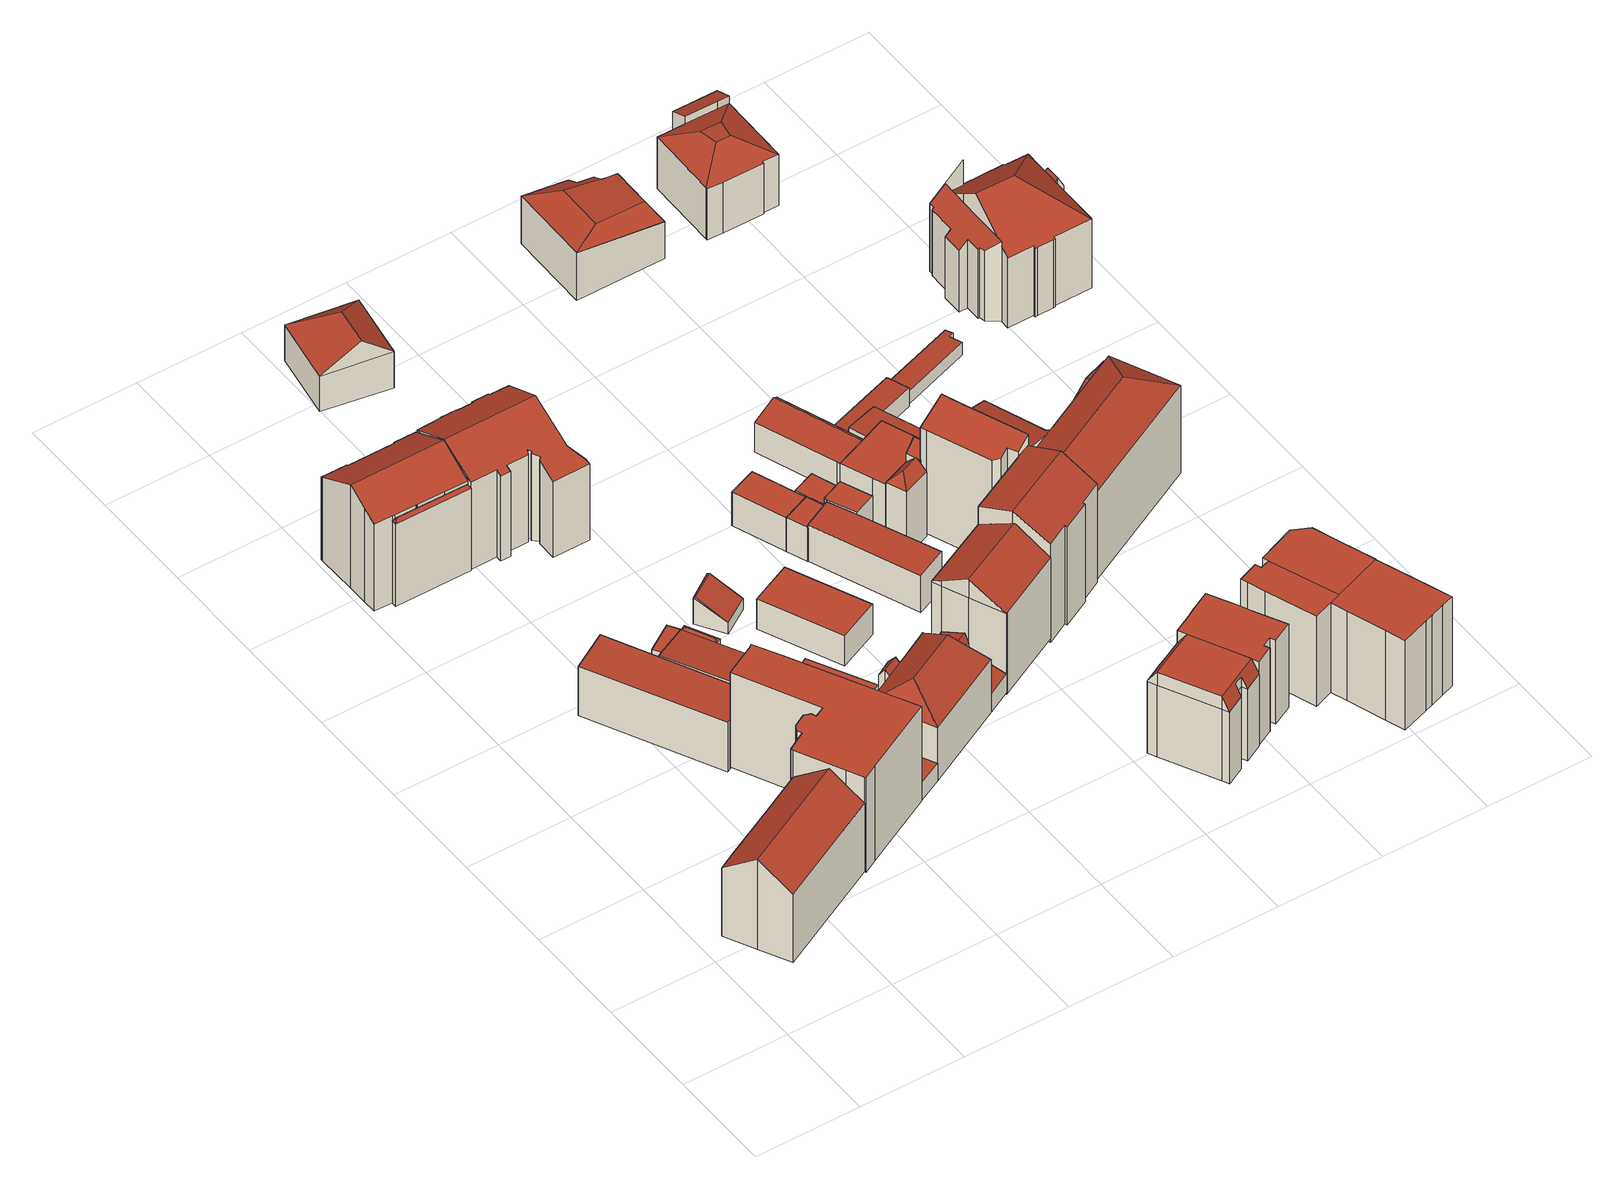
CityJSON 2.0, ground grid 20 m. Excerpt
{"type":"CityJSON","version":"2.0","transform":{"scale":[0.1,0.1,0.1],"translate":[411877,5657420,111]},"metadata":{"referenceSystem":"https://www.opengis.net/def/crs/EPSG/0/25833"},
"CityObjects":{
"building1":{"type":"Building","attributes":{"name":"Amt für Kultur und Denkmalschutz","Dachtyp_tdc":"tdcGableRoof","Gemeindeschluessel":14612000,"Dachneigung":36.86,"QualitaetDacherkennung":71,"Geometrietyp2DReferenz":"3000","measuredHeight":19.69,"function":"31001_3010","roofType":"3100"},"geometry":[{"type":"Solid","lod":"2","boundaries":[[[[0,1,2,3,4]],[[4,5,6,7,8,0]],[[9,10,11,12,13,14,15,16,17]],[[6,5,10,9]],[[5,4,11,10]],[[4,3,12,11]],[[3,2,13,12]],[[2,1,14,13]],[[1,0,15,14]],[[0,8,16,15]],[[8,7,17,16]],[[7,6,9,17]]]],"semantics":{"surfaces":[{"type":"RoofSurface"},{"type":"GroundSurface"},{"type":"WallSurface"}],"values":[[0,0,1,2,2,2,2,2,2,2,2,2]]}}]},
"building2":{"type":"Building","attributes":{"Dachtyp_tdc":"tdcPolyFlatRoof","Gemeindeschluessel":14612000,"Dachneigung":7.33,"QualitaetDacherkennung":72,"Geometrietyp2DReferenz":"3000","measuredHeight":11.61,"function":"31001_9998","roofType":"2100"},"geometry":[{"type":"Solid","lod":"2","boundaries":[[[[18,19,20,21]],[[19,22,23,20]],[[22,24,25,23]],[[24,26,27,25]],[[26,18,21,27]],[[26,24,22,19,18]],[[21,20,23,25,27]]]],"semantics":{"surfaces":[{"type":"WallSurface"},{"type":"RoofSurface"},{"type":"GroundSurface"}],"values":[[0,0,0,0,0,1,2]]}}]},
"building3":{"type":"Building","attributes":{"Gemeindeschluessel":14612000,"Geometrietyp2DReferenz":"3000","function":"31001_9998","roofType":"9999"},"children":["building3-1","building3-2"]},
"building3-1":{"type":"BuildingPart","attributes":{"Dachtyp_tdc":"tdcFreeFormRoof","Dachneigung":60.31,"QualitaetDacherkennung":44,"Geometrietyp2DReferenz":"3000","measuredHeight":18.76,"roofType":"5000"},"parents":["building3"],"geometry":[{"type":"MultiSurface","lod":"2","boundaries":[[[28,29,30,31]],[[29,32,33,30]],[[34,28,31,35]],[[36,37,34,32]],[[36,32,29]],[[37,36,29,28]],[[37,28,34]],[[31,30,33,35]]],"semantics":{"surfaces":[{"type":"WallSurface"},{"type":"RoofSurface"},{"type":"GroundSurface"}],"values":[0,0,0,1,1,1,1,2]}}]},
"building3-2":{"type":"BuildingPart","attributes":{"Dachtyp_tdc":"tdcGableRoof","Dachneigung":29.81,"QualitaetDacherkennung":88,"Geometrietyp2DReferenz":"3000","measuredHeight":22.57,"roofType":"3100"},"parents":["building3"],"geometry":[{"type":"MultiSurface","lod":"2","boundaries":[[[38,39,40,41]],[[39,42,43,40]],[[42,44,45,43]],[[44,46,47,45]],[[46,48,49,47]],[[48,50,51,49]],[[50,52,53,51]],[[52,54,55,53]],[[54,56,57,55]],[[56,58,59,57]],[[58,60,61,59]],[[60,62,34,35,61]],[[63,38,41,33,32]],[[60,58,56,54,52,50,48,46,44,42]],[[42,39,38,63,62,60]],[[41,40,43,45,47,49,51,53,55,57,59,61,35,33]]],"semantics":{"surfaces":[{"type":"WallSurface"},{"type":"RoofSurface"},{"type":"GroundSurface"}],"values":[0,0,0,0,0,0,0,0,0,0,0,0,0,1,1,2]}}]},
"building4":{"type":"Building","attributes":{"Dachtyp_tdc":"tdcPolyFlatRoof","Gemeindeschluessel":14612000,"Dachneigung":0,"QualitaetDacherkennung":11,"Geometrietyp2DReferenz":"3000","measuredHeight":20.67,"function":"31001_9998","roofType":"1000"},"geometry":[{"type":"Solid","lod":"2","boundaries":[[[[64,65,66,67]],[[65,68,13,66]],[[68,69,12,13]],[[69,70,10,12]],[[70,71,72,10]],[[71,73,74,72]],[[73,75,76,74]],[[75,77,78,76]],[[77,79,80,78]],[[79,81,82,80]],[[81,83,84,82]],[[83,85,86,84]],[[85,87,88,86]],[[87,89,90,88]],[[87,85,83,81,79,77,75,73,71,70,69,68,65,64,91,92,93,94,95,96,89]],[[90,97,98,99,100,101,102,67,66,13,12,10,72,74,76,78,80,82,84,86,88]],[[89,96,97,90]],[[96,95,98,97]],[[95,94,99,98]],[[94,93,100,99]],[[93,92,101,100]],[[92,91,102,101]],[[91,64,67,102]]]],"semantics":{"surfaces":[{"type":"WallSurface"},{"type":"RoofSurface"},{"type":"GroundSurface"}],"values":[[0,0,0,0,0,0,0,0,0,0,0,0,0,0,1,2,0,0,0,0,0,0,0]]}}]},
"building5":{"type":"Building","attributes":{"Gemeindeschluessel":14612000,"Geometrietyp2DReferenz":"3000","function":"31001_9998","roofType":"9999"},"children":["building5-1","building5-2"]},
"building5-1":{"type":"BuildingPart","attributes":{"Dachtyp_tdc":"tdcPolyFlatRoof","Dachneigung":4.48,"QualitaetDacherkennung":63,"Geometrietyp2DReferenz":"3000","measuredHeight":10.88,"roofType":"2100"},"parents":["building5"],"geometry":[{"type":"MultiSurface","lod":"2","boundaries":[[[103,104,105,106]],[[104,107,99,105]],[[107,108,98,99]],[[108,109,110,98]],[[109,111,112,113,110]],[[109,108,107,104,103,114,115,111]],[[113,116,117,106,105,99,98,110]],[[115,114,117,116,118]],[[114,103,106,117]]],"semantics":{"surfaces":[{"type":"WallSurface"},{"type":"RoofSurface"},{"type":"GroundSurface"}],"values":[0,0,0,0,0,1,2,0,0]}}]},
"building5-2":{"type":"BuildingPart","attributes":{"Dachtyp_tdc":"tdcFreeFormRoof","Dachneigung":27.03,"QualitaetDacherkennung":39,"Geometrietyp2DReferenz":"3000","measuredHeight":10.41,"roofType":"5000"},"parents":["building5"],"geometry":[{"type":"MultiSurface","lod":"2","boundaries":[[[112,119,120,113]],[[119,121,122,120]],[[121,118,116,122]],[[123,124,121,119]],[[123,119,112]],[[124,123,112,118]],[[124,118,121]],[[116,113,120,122]]],"semantics":{"surfaces":[{"type":"WallSurface"},{"type":"RoofSurface"},{"type":"GroundSurface"}],"values":[0,0,0,1,1,1,1,2]}}]},
"building6":{"type":"Building","attributes":{"Dachtyp_tdc":"tdcPolyFlatRoof","Gemeindeschluessel":14612000,"Dachneigung":0,"QualitaetDacherkennung":50,"Geometrietyp2DReferenz":"3000","measuredHeight":13.08,"function":"31001_9998","roofType":"1000"},"geometry":[{"type":"Solid","lod":"2","boundaries":[[[[125,126,127,128]],[[126,129,130,127]],[[129,131,132,130]],[[131,125,128,132]],[[131,129,126,125]],[[128,127,130,132]]]],"semantics":{"surfaces":[{"type":"WallSurface"},{"type":"RoofSurface"},{"type":"GroundSurface"}],"values":[[0,0,0,0,1,2]]}}]},
"building7":{"type":"Building","attributes":{"Dachtyp_tdc":"tdcPolyFlatRoof","Gemeindeschluessel":14612000,"Dachneigung":0,"QualitaetDacherkennung":36,"Geometrietyp2DReferenz":"3000","measuredHeight":3.92,"function":"31001_9998","roofType":"1000"},"geometry":[{"type":"Solid","lod":"2","boundaries":[[[[133,134,135,136]],[[134,137,138,135]],[[137,139,140,138]],[[139,133,136,140]],[[139,137,134,133]],[[136,135,138,140]]]],"semantics":{"surfaces":[{"type":"WallSurface"},{"type":"RoofSurface"},{"type":"GroundSurface"}],"values":[[0,0,0,0,1,2]]}}]},
"building8":{"type":"Building","attributes":{"Dachtyp_tdc":"tdcPolyFlatRoof","Gemeindeschluessel":14612000,"Dachneigung":0,"QualitaetDacherkennung":79,"Geometrietyp2DReferenz":"3000","measuredHeight":2.56,"function":"31001_9998","roofType":"1000"},"geometry":[{"type":"Solid","lod":"2","boundaries":[[[[141,142,143,144]],[[142,145,146,143]],[[145,147,148,146]],[[147,141,144,148]],[[147,145,142,141]],[[144,143,146,148]]]],"semantics":{"surfaces":[{"type":"WallSurface"},{"type":"RoofSurface"},{"type":"GroundSurface"}],"values":[[0,0,0,0,1,2]]}}]},
"building9":{"type":"Building","attributes":{"Dachtyp_tdc":"tdcFreeFormRoof","Gemeindeschluessel":14612000,"Dachneigung":25.38,"QualitaetDacherkennung":63,"Geometrietyp2DReferenz":"3000","measuredHeight":22.54,"function":"31001_9998","roofType":"5000"},"geometry":[{"type":"Solid","lod":"2","boundaries":[[[[149,150,151,152]],[[150,153,154,151]],[[153,155,156,154]],[[155,157,158,156]],[[157,159,160,158]],[[159,161,162,160]],[[161,163,164,162]],[[163,165,166,164]],[[165,167,168,166]],[[167,169,170,168]],[[169,171,172,170]],[[171,173,174,172]],[[173,175,176,174]],[[175,177,178,176]],[[177,179,180,178]],[[179,181,182,180]],[[181,183,184,182]],[[183,185,186,184]],[[185,187,188,186]],[[187,189,190,188]],[[189,191,192,190]],[[191,193,194,192]],[[193,195,196,194]],[[195,197,198,196]],[[197,149,152,198]],[[197,195,193,191,189,187,185,183,181,179,177,199,200,155,153,150,149]],[[199,175,173,171,169,167,165,163,161,159,157,200]],[[157,155,200]],[[177,175,199]],[[152,151,154,156,158,160,162,164,166,168,170,172,174,176,178,180,182,184,186,188,190,192,194,196,198]]]],"semantics":{"surfaces":[{"type":"WallSurface"},{"type":"RoofSurface"},{"type":"GroundSurface"}],"values":[[0,0,0,0,0,0,0,0,0,0,0,0,0,0,0,0,0,0,0,0,0,0,0,0,0,1,1,0,0,2]]}}]},
"building10":{"type":"Building","attributes":{"Gemeindeschluessel":14612000,"Geometrietyp2DReferenz":"3000","function":"31001_9998","roofType":"9999"},"children":["building10-1","building10-2","building10-3","building10-4"]},
"building10-1":{"type":"BuildingPart","attributes":{"Dachtyp_tdc":"tdcGableRoof","Dachneigung":51.85,"QualitaetDacherkennung":20,"Geometrietyp2DReferenz":"3000","measuredHeight":12.14,"roofType":"3100"},"parents":["building10"],"geometry":[{"type":"MultiSurface","lod":"2","boundaries":[[[201,202,203,204,205,206,207,208]],[[209,210,202,201]],[[210,211,203,202]],[[211,212,204,203]],[[212,213,205,204]],[[213,214,206,205]],[[214,215,207,206]],[[215,216,208,207]],[[215,214,213,212]],[[212,211,210,209,217,216,215]]],"semantics":{"surfaces":[{"type":"GroundSurface"},{"type":"WallSurface"},{"type":"RoofSurface"}],"values":[0,1,1,1,1,1,1,1,2,2]}}]},
"building10-2":{"type":"BuildingPart","attributes":{"Dachtyp_tdc":"tdcGableRoof","Dachneigung":23.13,"QualitaetDacherkennung":12,"Geometrietyp2DReferenz":"3000","measuredHeight":9.02,"roofType":"3100"},"parents":["building10"],"geometry":[{"type":"MultiSurface","lod":"2","boundaries":[[[218,219,220,221]],[[219,222,223,220]],[[222,224,225,223]],[[224,226,227,225]],[[226,228,229,227]],[[228,230,231,229]],[[224,222,219,218,232,233]],[[233,230,228,226,224]],[[231,234,235,221,220,223,225,227,229]]],"semantics":{"surfaces":[{"type":"WallSurface"},{"type":"RoofSurface"},{"type":"GroundSurface"}],"values":[0,0,0,0,0,0,1,1,2]}}]},
"building10-3":{"type":"BuildingPart","attributes":{"Dachtyp_tdc":"tdcHipRoof","Dachneigung":41.49,"QualitaetDacherkennung":60,"Geometrietyp2DReferenz":"3000","measuredHeight":16.98,"roofType":"3200"},"parents":["building10"],"geometry":[{"type":"MultiSurface","lod":"2","boundaries":[[[236,237,218,221,208,216]],[[238,239,240,231,230]],[[239,241,136,240]],[[241,242,243,140,136]],[[244,242,241,245]],[[239,238,246,247]],[[241,239,247,245]],[[246,237,236,248,244,245,247]],[[221,235,234,231,240,136,140,249,201,208]]],"semantics":{"surfaces":[{"type":"WallSurface"},{"type":"RoofSurface"},{"type":"GroundSurface"}],"values":[0,0,0,0,1,1,1,1,2]}}]},
"building10-4":{"type":"BuildingPart","attributes":{"Dachtyp_tdc":"tdcPolyFlatRoof","Dachneigung":0,"QualitaetDacherkennung":46,"Geometrietyp2DReferenz":"3000","measuredHeight":10.81,"roofType":"1000"},"parents":["building10"],"geometry":[{"type":"MultiSurface","lod":"2","boundaries":[[[250,251,202,252]],[[251,253,201,202]],[[243,254,138,140]],[[254,250,252,138]],[[254,243,255,253,251,250]],[[252,202,201,249,140,138]]],"semantics":{"surfaces":[{"type":"WallSurface"},{"type":"RoofSurface"},{"type":"GroundSurface"}],"values":[0,0,0,0,1,2]}}]},
"building11":{"type":"Building","attributes":{"Dachtyp_tdc":"tdcGableRoof","Gemeindeschluessel":14612000,"Dachneigung":31.86,"QualitaetDacherkennung":8,"Geometrietyp2DReferenz":"3000","measuredHeight":5.89,"function":"31001_9998","roofType":"3100"},"geometry":[{"type":"Solid","lod":"2","boundaries":[[[[256,257,258,259]],[[257,260,261,258]],[[256,262,263]],[[260,257,264]],[[262,260,264,263]],[[257,256,263,264]],[[261,265,259,258]],[[260,262,265,261]],[[262,256,259,265]]]],"semantics":{"surfaces":[{"type":"WallSurface"},{"type":"RoofSurface"},{"type":"GroundSurface"}],"values":[[0,0,0,0,1,1,2,0,0]]}}]},
"building12":{"type":"Building","attributes":{"Dachtyp_tdc":"tdcHipAndGableRoof","Gemeindeschluessel":14612000,"Dachneigung":32.74,"QualitaetDacherkennung":34,"Geometrietyp2DReferenz":"3000","measuredHeight":12.47,"function":"31001_9998","roofType":"5000"},"geometry":[{"type":"Solid","lod":"2","boundaries":[[[[266,267,268]],[[269,270,271]],[[267,269,271,268]],[[270,266,268,271]],[[272,273,274,275]],[[269,267,273,272]],[[267,266,274,273]],[[266,270,275,274]],[[270,269,272,275]]]],"semantics":{"surfaces":[{"type":"RoofSurface"},{"type":"WallSurface"},{"type":"GroundSurface"}],"values":[[0,1,0,0,2,1,1,1,1]]}}]},
"building13":{"type":"Building","attributes":{"Dachtyp_tdc":"tdcPolyFlatRoof","Gemeindeschluessel":14612000,"Dachneigung":0,"QualitaetDacherkennung":69,"Geometrietyp2DReferenz":"3000","measuredHeight":6.58,"function":"31001_9998","roofType":"1000"},"geometry":[{"type":"Solid","lod":"2","boundaries":[[[[276,277,278,279]],[[277,280,281,278]],[[280,282,283,281]],[[282,276,279,283]],[[282,280,277,276]],[[279,278,281,283]]]],"semantics":{"surfaces":[{"type":"WallSurface"},{"type":"RoofSurface"},{"type":"GroundSurface"}],"values":[[0,0,0,0,1,2]]}}]},
"building14":{"type":"Building","attributes":{"Dachtyp_tdc":"tdcGableRoof","Gemeindeschluessel":14612000,"Dachneigung":12.91,"QualitaetDacherkennung":12,"Geometrietyp2DReferenz":"3000","measuredHeight":5.12,"function":"31001_9998","roofType":"3100"},"geometry":[{"type":"Solid","lod":"2","boundaries":[[[[284,285,240,286]],[[285,287,231,240]],[[287,288,227,231]],[[288,284,286,227]],[[287,285,289]],[[284,288,290]],[[285,284,290,289]],[[288,287,289,290]],[[286,240,231,227]]]],"semantics":{"surfaces":[{"type":"WallSurface"},{"type":"RoofSurface"},{"type":"GroundSurface"}],"values":[[0,0,0,0,0,0,1,1,2]]}}]},
"building15":{"type":"Building","attributes":{"Dachtyp_tdc":"tdcFreeFormRoof","Gemeindeschluessel":14612000,"Dachneigung":29.2,"QualitaetDacherkennung":45,"Geometrietyp2DReferenz":"3000","measuredHeight":21.56,"function":"31001_9998","roofType":"5000"},"geometry":[{"type":"Solid","lod":"2","boundaries":[[[[291,292,293,294]],[[292,295,296,293]],[[295,297,298,296]],[[297,299,300,298]],[[299,301,302,300]],[[301,303,304,302]],[[303,291,294,304]],[[305,306,307,308,309]],[[310,305,309,311,291,303]],[[292,311,309,308,295]],[[291,311,292]],[[301,310,303]],[[299,306,305,310,301]],[[295,308,307,297]],[[297,307,306,299]],[[294,293,296,298,300,302,304]]]],"semantics":{"surfaces":[{"type":"WallSurface"},{"type":"RoofSurface"},{"type":"GroundSurface"}],"values":[[0,0,0,0,0,0,0,1,1,0,0,0,0,0,0,2]]}}]},
"building16":{"type":"Building","attributes":{"Dachtyp_tdc":"tdcPolyFlatRoof","Gemeindeschluessel":14612000,"Dachneigung":0,"QualitaetDacherkennung":52,"Geometrietyp2DReferenz":"3000","measuredHeight":7.3,"function":"31001_9998","roofType":"1000"},"geometry":[{"type":"Solid","lod":"2","boundaries":[[[[312,313,314,315]],[[313,316,317,314]],[[316,318,319,317]],[[318,320,321,319]],[[320,312,315,321]],[[320,318,316,313,312]],[[315,314,317,319,321]]]],"semantics":{"surfaces":[{"type":"WallSurface"},{"type":"RoofSurface"},{"type":"GroundSurface"}],"values":[[0,0,0,0,0,1,2]]}}]},
"building17":{"type":"Building","attributes":{"Dachtyp_tdc":"tdcPolyFlatRoof","Gemeindeschluessel":14612000,"Dachneigung":0,"QualitaetDacherkennung":47,"Geometrietyp2DReferenz":"3000","measuredHeight":7.36,"function":"31001_9998","roofType":"1000"},"geometry":[{"type":"Solid","lod":"2","boundaries":[[[[322,323,321,324]],[[323,325,319,321]],[[325,326,327,319]],[[326,328,329,327]],[[328,322,324,329]],[[328,326,325,323,322]],[[324,321,319,327,329]]]],"semantics":{"surfaces":[{"type":"WallSurface"},{"type":"RoofSurface"},{"type":"GroundSurface"}],"values":[[0,0,0,0,0,1,2]]}}]},
"building18":{"type":"Building","attributes":{"Dachtyp_tdc":"tdcPolyFlatRoof","Gemeindeschluessel":14612000,"Dachneigung":6.15,"QualitaetDacherkennung":77,"Geometrietyp2DReferenz":"3000","measuredHeight":8.58,"function":"31001_9998","roofType":"2100"},"geometry":[{"type":"Solid","lod":"2","boundaries":[[[[330,331,332,333]],[[331,334,335,332]],[[334,336,337,335]],[[336,338,339,337]],[[338,330,333,339]],[[338,336,334,331,330]],[[333,332,335,337,339]]]],"semantics":{"surfaces":[{"type":"WallSurface"},{"type":"RoofSurface"},{"type":"GroundSurface"}],"values":[[0,0,0,0,0,1,2]]}}]},
"building19":{"type":"Building","attributes":{"Dachtyp_tdc":"tdcFreeFormRoof","Gemeindeschluessel":14612000,"Dachneigung":0.222,"QualitaetDacherkennung":89,"Geometrietyp2DReferenz":"3000","measuredHeight":18.36,"function":"31001_9998","roofType":"5000"},"geometry":[{"type":"Solid","lod":"2","boundaries":[[[[340,341,342,343]],[[341,344,345,342]],[[344,346,347,345]],[[346,348,349,347]],[[348,350,351,349]],[[350,352,353,351]],[[352,354,355,353]],[[354,356,357,355]],[[356,358,359,357]],[[358,360,361,359]],[[360,362,363,361]],[[362,364,365,363]],[[364,366,367,365]],[[366,368,369,367]],[[368,340,343,369]],[[370,371,372,373,374,375,376]],[[377,364,378,379,344,380,381,382]],[[379,378,370,376]],[[362,378,364]],[[366,364,377]],[[341,340,381,380]],[[341,380,344]],[[350,348,376,375]],[[346,344,379]],[[348,346,379,376]],[[352,350,375,374]],[[354,352,374,373]],[[356,354,373,372]],[[358,356,372,371]],[[360,358,371,370]],[[362,360,370,378]],[[368,366,377,382]],[[340,368,382,381]],[[343,342,345,347,349,351,353,355,357,359,361,363,365,367,369]]]],"semantics":{"surfaces":[{"type":"WallSurface"},{"type":"RoofSurface"},{"type":"GroundSurface"}],"values":[[0,0,0,0,0,0,0,0,0,0,0,0,0,0,0,1,1,1,0,0,0,0,0,0,0,0,0,0,0,0,0,0,0,2]]}}]},
"building20":{"type":"Building","attributes":{"Dachtyp_tdc":"tdcPolyFlatRoof","Gemeindeschluessel":14612000,"Dachneigung":0,"QualitaetDacherkennung":64,"Geometrietyp2DReferenz":"3000","measuredHeight":8.2,"function":"31001_9998","roofType":"1000"},"geometry":[{"type":"Solid","lod":"2","boundaries":[[[[383,384,385,386]],[[384,387,388,385]],[[387,389,390,388]],[[389,391,392,390]],[[391,383,386,392]],[[391,389,387,384,383]],[[386,385,388,390,392]]]],"semantics":{"surfaces":[{"type":"WallSurface"},{"type":"RoofSurface"},{"type":"GroundSurface"}],"values":[[0,0,0,0,0,1,2]]}}]},
"building21":{"type":"Building","attributes":{"Dachtyp_tdc":"tdcPolyFlatRoof","Gemeindeschluessel":14612000,"Dachneigung":0,"QualitaetDacherkennung":46,"Geometrietyp2DReferenz":"3000","measuredHeight":9.75,"function":"31001_9998","roofType":"1000"},"geometry":[{"type":"Solid","lod":"2","boundaries":[[[[393,394,395,396]],[[394,397,398,395]],[[397,399,400,398]],[[399,401,402,400]],[[399,397,394,393,401]],[[402,396,395,398,400]],[[401,393,396,402]]]],"semantics":{"surfaces":[{"type":"WallSurface"},{"type":"RoofSurface"},{"type":"GroundSurface"}],"values":[[0,0,0,0,1,2,0]]}}]},
"building22":{"type":"Building","attributes":{"Dachtyp_tdc":"tdcFreeFormRoof","Gemeindeschluessel":14612000,"Dachneigung":44.97,"QualitaetDacherkennung":3,"Geometrietyp2DReferenz":"3000","measuredHeight":16.02,"function":"31001_9998","roofType":"5000"},"geometry":[{"type":"Solid","lod":"2","boundaries":[[[[403,404,405,406]],[[404,407,408,405]],[[407,409,410,408]],[[409,411,412,410]],[[411,403,406,412]],[[413,407,404,414]],[[414,404,403]],[[403,411,415,413,414]],[[407,413,415,409]],[[409,415,411]],[[406,405,408,410,412]]]],"semantics":{"surfaces":[{"type":"WallSurface"},{"type":"RoofSurface"},{"type":"GroundSurface"}],"values":[[0,0,0,0,0,1,1,1,0,0,2]]}}]},
"building23":{"type":"Building","attributes":{"Gemeindeschluessel":14612000,"Geometrietyp2DReferenz":"3000","function":"31001_9998","roofType":"9999"},"children":["building23-1","building23-2"]},
"building23-1":{"type":"BuildingPart","attributes":{"Dachtyp_tdc":"tdcPolyFlatRoof","Dachneigung":0,"QualitaetDacherkennung":66,"Geometrietyp2DReferenz":"3000","measuredHeight":18.2,"roofType":"1000"},"parents":["building23"],"geometry":[{"type":"MultiSurface","lod":"2","boundaries":[[[416,417,418,419]],[[417,420,421,418]],[[420,422,423,421]],[[422,424,425,423]],[[424,426,427,428,425]],[[429,430,431]],[[429,432,433,430]],[[432,434,435,433]],[[434,436,437,435]],[[436,438,439,437]],[[438,440,441,439]],[[440,442,443,441]],[[442,444,445,443]],[[444,416,419,445]],[[444,442,440,438,436,434,432,429,426,424,422,420,417,416]],[[419,418,421,423,425,428,430,433,435,437,439,441,443,445]]],"semantics":{"surfaces":[{"type":"WallSurface"},{"type":"RoofSurface"},{"type":"GroundSurface"}],"values":[0,0,0,0,0,0,0,0,0,0,0,0,0,0,1,2]}}]},
"building23-2":{"type":"BuildingPart","attributes":{"Dachtyp_tdc":"tdcPolyFlatRoof","Dachneigung":0,"QualitaetDacherkennung":39,"Geometrietyp2DReferenz":"3000","measuredHeight":12.5,"roofType":"1000"},"parents":["building23"],"geometry":[{"type":"MultiSurface","lod":"2","boundaries":[[[446,447,448,449]],[[447,450,451,448]],[[450,452,453,451]],[[452,454,455,453]],[[454,456,457,455]],[[456,431,430,457]],[[427,446,449,428]],[[427,431,456,454,452,450,447,446]],[[449,448,451,453,455,457,430,428]]],"semantics":{"surfaces":[{"type":"WallSurface"},{"type":"RoofSurface"},{"type":"GroundSurface"}],"values":[0,0,0,0,0,0,0,1,2]}}]},
"building24":{"type":"Building","attributes":{"Gemeindeschluessel":14612000,"Geometrietyp2DReferenz":"3000","function":"31001_9998","roofType":"9999"},"children":["building24-1","building24-2"]},
"building24-1":{"type":"BuildingPart","attributes":{"Dachtyp_tdc":"tdcPolyFlatRoof","Dachneigung":0,"QualitaetDacherkennung":37,"Geometrietyp2DReferenz":"3000","measuredHeight":13.68,"roofType":"1000"},"parents":["building24"],"geometry":[{"type":"MultiSurface","lod":"2","boundaries":[[[458,459,460,461,462]],[[463,464,405,408]],[[464,465,466,405]],[[465,467,468,466]],[[467,469,470,468]],[[469,458,462,470]],[[469,467,465,464,463,471,459,458]],[[462,461,408,405,466,468,470]]],"semantics":{"surfaces":[{"type":"WallSurface"},{"type":"RoofSurface"},{"type":"GroundSurface"}],"values":[0,0,0,0,0,0,1,2]}}]},
"building24-2":{"type":"BuildingPart","attributes":{"Dachtyp_tdc":"tdcGableRoof","Dachneigung":52.29,"QualitaetDacherkennung":6,"Geometrietyp2DReferenz":"3000","measuredHeight":17.82,"roofType":"3100"},"parents":["building24"],"geometry":[{"type":"MultiSurface","lod":"2","boundaries":[[[460,472,473,461]],[[472,474,410,473]],[[474,475,463,408,410]],[[474,472,476]],[[460,471,475,477]],[[472,460,477,476]],[[475,474,476,477]],[[461,473,410,408]]],"semantics":{"surfaces":[{"type":"WallSurface"},{"type":"RoofSurface"},{"type":"GroundSurface"}],"values":[0,0,0,0,0,1,1,2]}}]},
"building25":{"type":"Building","attributes":{"Dachtyp_tdc":"tdcFreeFormRoof","Gemeindeschluessel":14612000,"Dachneigung":13.84,"QualitaetDacherkennung":27,"Geometrietyp2DReferenz":"3000","measuredHeight":7.85,"function":"31001_9998","roofType":"5000"},"geometry":[{"type":"Solid","lod":"2","boundaries":[[[[478,479,480,481]],[[479,482,483,480]],[[482,484,485,483]],[[484,486,462,485]],[[487,488,489]],[[488,487,486,484,482,490]],[[478,489,488,490,479]],[[482,479,490]],[[489,486,487]],[[462,470,481,480,483,485]],[[486,489,470,462]],[[489,478,481,470]]]],"semantics":{"surfaces":[{"type":"WallSurface"},{"type":"RoofSurface"},{"type":"GroundSurface"}],"values":[[0,0,0,0,1,1,1,0,0,2,0,0]]}}]},
"building26":{"type":"Building","attributes":{"Gemeindeschluessel":14612000,"Geometrietyp2DReferenz":"3000","function":"31001_9998","roofType":"9999"},"children":["building26-1","building26-2"]},
"building26-1":{"type":"BuildingPart","attributes":{"Dachtyp_tdc":"tdcGableRoof","Dachneigung":26.41,"QualitaetDacherkennung":54,"Geometrietyp2DReferenz":"3000","measuredHeight":24.98,"roofType":"3100"},"parents":["building26"],"geometry":[{"type":"MultiSurface","lod":"2","boundaries":[[[491,492,493,494]],[[492,495,496,493]],[[495,497,498,496]],[[497,499,500,498]],[[499,501,502,500]],[[501,503,504,502]],[[503,505,506,504]],[[505,507,508,506]],[[507,509,510,508]],[[509,511,512,510]],[[507,505,503,501,499,497,495,492]],[[492,491,511,509,507]],[[494,493,496,498,500,502,504,506,508,510,512]]],"semantics":{"surfaces":[{"type":"WallSurface"},{"type":"RoofSurface"},{"type":"GroundSurface"}],"values":[0,0,0,0,0,0,0,0,0,0,1,1,2]}}]},
"building26-2":{"type":"BuildingPart","attributes":{"Dachtyp_tdc":"tdcPolyFlatRoof","Dachneigung":23.85,"QualitaetDacherkennung":58,"Geometrietyp2DReferenz":"3000","measuredHeight":25.06,"roofType":"2100"},"parents":["building26"],"geometry":[{"type":"MultiSurface","lod":"2","boundaries":[[[513,514,515,516]],[[514,517,518,515]],[[517,519,520,518]],[[519,521,522,520]],[[521,523,524,522]],[[523,525,491,494,524]],[[526,527,528,512,511]],[[527,529,530,528]],[[529,513,516,530]],[[529,527,526,525,523,521,519,517,514,513]],[[516,515,518,520,522,524,494,512,528,530]]],"semantics":{"surfaces":[{"type":"WallSurface"},{"type":"RoofSurface"},{"type":"GroundSurface"}],"values":[0,0,0,0,0,0,0,0,0,1,2]}}]},
"building27":{"type":"Building","attributes":{"Dachtyp_tdc":"tdcPolyFlatRoof","Gemeindeschluessel":14612000,"Dachneigung":4.99,"QualitaetDacherkennung":66,"Geometrietyp2DReferenz":"3000","measuredHeight":7.54,"function":"31001_9998","roofType":"2100"},"geometry":[{"type":"Solid","lod":"2","boundaries":[[[[531,532,533,534]],[[532,535,536,533]],[[535,537,538,536]],[[537,539,540,538]],[[539,541,542,540]],[[541,531,534,542]],[[541,539,537,535,532,531]],[[534,533,536,538,540,542]]]],"semantics":{"surfaces":[{"type":"WallSurface"},{"type":"RoofSurface"},{"type":"GroundSurface"}],"values":[[0,0,0,0,0,0,1,2]]}}]},
"building28":{"type":"Building","attributes":{"Dachtyp_tdc":"tdcPolyFlatRoof","Gemeindeschluessel":14612000,"Dachneigung":2.87,"QualitaetDacherkennung":53,"Geometrietyp2DReferenz":"3000","measuredHeight":3.96,"function":"31001_9998","roofType":"2100"},"geometry":[{"type":"Solid","lod":"2","boundaries":[[[[543,544,545,540]],[[544,546,547,545]],[[546,548,549,547]],[[548,550,551,549]],[[550,552,542,551]],[[552,543,540,542]],[[552,550,548,546,544,543]],[[540,545,547,549,551,542]]]],"semantics":{"surfaces":[{"type":"WallSurface"},{"type":"RoofSurface"},{"type":"GroundSurface"}],"values":[[0,0,0,0,0,0,1,2]]}}]},
"building29":{"type":"Building","attributes":{"Gemeindeschluessel":14612000,"Geometrietyp2DReferenz":"3000","function":"31001_9998","roofType":"9999"},"children":["building29-1","building29-2","building29-3"]},
"building29-1":{"type":"BuildingPart","attributes":{"Dachtyp_tdc":"tdcPolyFlatRoof","Dachneigung":0,"QualitaetDacherkennung":43,"Geometrietyp2DReferenz":"3000","measuredHeight":19.59,"roofType":"1000"},"parents":["building29"],"geometry":[{"type":"MultiSurface","lod":"2","boundaries":[[[553,554,555,556]],[[553,557,558,554]],[[557,559,560,558]],[[559,561,562,560]],[[561,563,564,565,562]],[[566,563,561,559,557,553,556]],[[555,554,558,560,562,565,567]]],"semantics":{"surfaces":[{"type":"WallSurface"},{"type":"RoofSurface"},{"type":"GroundSurface"}],"values":[0,0,0,0,0,1,2]}}]},
"building29-2":{"type":"BuildingPart","attributes":{"Dachtyp_tdc":"tdcPolyFlatRoof","Dachneigung":0,"QualitaetDacherkennung":36,"Geometrietyp2DReferenz":"3000","measuredHeight":19.55,"roofType":"1000"},"parents":["building29"],"geometry":[{"type":"MultiSurface","lod":"2","boundaries":[[[568,569,570,571,572]],[[569,573,574,570]],[[573,575,576,574]],[[575,577,578,576]],[[577,579,580,578]],[[579,581,582,580]],[[581,556,555,582]],[[556,581,579,577,575,573,569,568,566]],[[567,571,570,574,576,578,580,582,555]]],"semantics":{"surfaces":[{"type":"WallSurface"},{"type":"RoofSurface"},{"type":"GroundSurface"}],"values":[0,0,0,0,0,0,0,1,2]}}]},
"building29-3":{"type":"BuildingPart","attributes":{"Dachtyp_tdc":"tdcPolyFlatRoof","Dachneigung":0,"QualitaetDacherkennung":39,"Geometrietyp2DReferenz":"3000","measuredHeight":19.5,"roofType":"1000"},"parents":["building29"],"geometry":[{"type":"MultiSurface","lod":"2","boundaries":[[[583,584,585,586]],[[584,572,571,585]],[[564,587,588,565]],[[587,589,590,588]],[[589,591,592,590]],[[591,593,594,592]],[[593,595,596,594]],[[595,597,598,596]],[[597,583,586,598]],[[597,595,593,591,589,587,564,599,572,584,583]],[[586,585,571,567,565,588,590,592,594,596,598]]],"semantics":{"surfaces":[{"type":"WallSurface"},{"type":"RoofSurface"},{"type":"GroundSurface"}],"values":[0,0,0,0,0,0,0,0,0,1,2]}}]},
"building30":{"type":"Building","attributes":{"Dachtyp_tdc":"tdcFreeFormRoof","Gemeindeschluessel":14612000,"Dachneigung":4.42,"QualitaetDacherkennung":44,"Geometrietyp2DReferenz":"3000","measuredHeight":11.82,"function":"31001_9998","roofType":"5000"},"geometry":[{"type":"Solid","lod":"2","boundaries":[[[[600,601,602]],[[603,604,605]],[[606,607,608,609,610,611,612,613]],[[603,614,607,606]],[[614,615,608,607]],[[615,616,609,608]],[[616,617,610,609]],[[617,601,611,610]],[[601,600,612,611]],[[600,604,613,612]],[[604,603,606,613]],[[618,619,614,603]],[[620,602,601,617,616,615,614,619]],[[605,604,600,602,620,621]],[[605,621,618,603]],[[621,620,619,618]]]],"semantics":{"surfaces":[{"type":"WallSurface"},{"type":"GroundSurface"},{"type":"RoofSurface"}],"values":[[0,0,1,0,0,0,0,0,0,0,0,2,2,2,2,2]]}}]},
"building31":{"type":"Building","attributes":{"Gemeindeschluessel":14612000,"Geometrietyp2DReferenz":"3000","function":"31001_9998","roofType":"9999"},"children":["building31-1","building31-2","building31-3"]},
"building31-1":{"type":"BuildingPart","attributes":{"Dachtyp_tdc":"tdcPolyFlatRoof","Dachneigung":18.25,"QualitaetDacherkennung":53,"Geometrietyp2DReferenz":"3000","measuredHeight":21.51,"roofType":"2100"},"parents":["building31"],"geometry":[{"type":"MultiSurface","lod":"2","boundaries":[[[622,623,624,625]],[[623,626,627,624]],[[628,629,630,631,632,633]],[[629,634,635,630]],[[634,622,625,635]],[[634,629,628,636,637,626,623,622]],[[625,624,627,631,630,635]]],"semantics":{"surfaces":[{"type":"WallSurface"},{"type":"RoofSurface"},{"type":"GroundSurface"}],"values":[0,0,0,0,0,1,2]}}]},
"building31-2":{"type":"BuildingPart","attributes":{"Dachtyp_tdc":"tdcHipAndGableRoof","Dachneigung":32.47,"QualitaetDacherkennung":67,"Geometrietyp2DReferenz":"3000","measuredHeight":23.37,"roofType":"5000"},"parents":["building31"],"geometry":[{"type":"MultiSurface","lod":"2","boundaries":[[[638,639,640,641,627,626]],[[642,643,644,645,646]],[[643,647,648,644]],[[647,632,631,648]],[[643,649,650]],[[651,652,636,633,653,650,649]],[[643,650,653,647]],[[647,653,633,632]],[[638,652,651,639]],[[639,651,649,642,654,655]],[[642,649,643]],[[627,641,645,644,648,631]]],"semantics":{"surfaces":[{"type":"WallSurface"},{"type":"RoofSurface"},{"type":"GroundSurface"}],"values":[0,0,0,0,1,1,1,0,0,0,0,2]}}]},
"building31-3":{"type":"BuildingPart","attributes":{"Dachtyp_tdc":"tdcGableRoof","Dachneigung":17.84,"QualitaetDacherkennung":3,"Geometrietyp2DReferenz":"3000","measuredHeight":19.34,"roofType":"3100"},"parents":["building31"],"geometry":[{"type":"MultiSurface","lod":"2","boundaries":[[[641,656,657,645]],[[640,658,656,641]],[[658,659,657,656]],[[659,646,645,657]],[[659,658,660]],[[658,640,655,661,660]],[[646,659,660,661,654]]],"semantics":{"surfaces":[{"type":"GroundSurface"},{"type":"WallSurface"},{"type":"RoofSurface"}],"values":[0,1,1,1,1,2,2]}}]},
"building32":{"type":"Building","attributes":{"Dachtyp_tdc":"tdcPolyFlatRoof","Gemeindeschluessel":14612000,"Dachneigung":3.69,"QualitaetDacherkennung":69,"Geometrietyp2DReferenz":"3000","measuredHeight":2.74,"function":"31001_9998","roofType":"2100"},"geometry":[{"type":"Solid","lod":"2","boundaries":[[[[662,663,664,665]],[[663,666,667,664]],[[666,668,669,667]],[[668,670,671,669]],[[670,672,673,671]],[[672,662,665,673]],[[672,670,668,666,663,662]],[[665,664,667,669,671,673]]]],"semantics":{"surfaces":[{"type":"WallSurface"},{"type":"RoofSurface"},{"type":"GroundSurface"}],"values":[[0,0,0,0,0,0,1,2]]}}]},
"building33":{"type":"Building","attributes":{"Gemeindeschluessel":14612000,"Geometrietyp2DReferenz":"3000","function":"31001_9998","roofType":"9999"},"children":["building33-1","building33-2"]},
"building33-1":{"type":"BuildingPart","attributes":{"Dachtyp_tdc":"tdcCutTentRoof","Dachneigung":26.61,"QualitaetDacherkennung":87,"Geometrietyp2DReferenz":"3000","measuredHeight":13.89,"roofType":"9999"},"parents":["building33"],"geometry":[{"type":"MultiSurface","lod":"2","boundaries":[[[674,675,676,677]],[[675,678,679,676]],[[678,680,681,679]],[[680,682,683,681]],[[682,684,685,683]],[[684,686,687,685]],[[686,688,689,687]],[[688,690,691,689]],[[674,690,688,692,693]],[[675,674,693,694]],[[686,684,682,680,678,675,694,695]],[[688,686,695,692]],[[695,694,693,692]],[[691,677,676,679,681,683,685,687,689]]],"semantics":{"surfaces":[{"type":"WallSurface"},{"type":"RoofSurface"},{"type":"GroundSurface"}],"values":[0,0,0,0,0,0,0,0,1,1,1,1,1,2]}}]},
"building33-2":{"type":"BuildingPart","attributes":{"Dachtyp_tdc":"tdcPolyFlatRoof","Dachneigung":24.16,"QualitaetDacherkennung":60,"Geometrietyp2DReferenz":"3000","measuredHeight":12.78,"roofType":"2100"},"parents":["building33"],"geometry":[{"type":"MultiSurface","lod":"2","boundaries":[[[696,697,698,691,690]],[[697,699,700,698]],[[699,701,674,677,700]],[[701,699,697,696]],[[691,698,700,677]]],"semantics":{"surfaces":[{"type":"WallSurface"},{"type":"RoofSurface"},{"type":"GroundSurface"}],"values":[0,0,0,1,2]}}]},
"building34":{"type":"Building","attributes":{"Gemeindeschluessel":14612000,"Geometrietyp2DReferenz":"3000","function":"31001_9998","roofType":"9999"},"children":["building34-1","building34-2","building34-3"]},
"building34-1":{"type":"BuildingPart","attributes":{"Dachtyp_tdc":"tdcFreeFormRoof","Dachneigung":62.79,"QualitaetDacherkennung":12,"Geometrietyp2DReferenz":"3000","measuredHeight":14.65,"roofType":"5000"},"parents":["building34"],"geometry":[{"type":"MultiSurface","lod":"2","boundaries":[[[702,703,704,705]],[[703,706,707,704]],[[706,708,709,707]],[[708,710,711,709]],[[710,712,713,711]],[[712,714,715,713]],[[708,706,703,716]],[[703,702,716]],[[702,717,714,712,710,708,716]],[[715,705,704,707,709,711,713]]],"semantics":{"surfaces":[{"type":"WallSurface"},{"type":"RoofSurface"},{"type":"GroundSurface"}],"values":[0,0,0,0,0,0,1,1,1,2]}}]},
"building34-2":{"type":"BuildingPart","attributes":{"Dachtyp_tdc":"tdcPolyFlatRoof","Dachneigung":43.39,"QualitaetDacherkennung":40,"Geometrietyp2DReferenz":"3000","measuredHeight":20.65,"roofType":"2100"},"parents":["building34"],"geometry":[{"type":"MultiSurface","lod":"2","boundaries":[[[718,719,720,721]],[[719,722,723,720]],[[722,724,725,723]],[[724,726,727,725]],[[726,728,727]],[[729,730,731,732,733]],[[730,734,735,731]],[[734,736,737,735]],[[736,738,739,737]],[[738,740,739]],[[740,741,742,739]],[[741,743,744,742]],[[743,718,721,744]],[[743,741,740,738,736,734,730,729,745,746,747,748,726,724,722,719,718]],[[721,720,723,725,727,749,750,732,731,735,737,739,742,744]]],"semantics":{"surfaces":[{"type":"WallSurface"},{"type":"RoofSurface"},{"type":"GroundSurface"}],"values":[0,0,0,0,0,0,0,0,0,0,0,0,0,1,2]}}]},
"building34-3":{"type":"BuildingPart","attributes":{"Dachtyp_tdc":"tdcHipAndGableRoof","Dachneigung":38.21,"QualitaetDacherkennung":58,"Geometrietyp2DReferenz":"3000","measuredHeight":22.18,"roofType":"5000"},"parents":["building34"],"geometry":[{"type":"MultiSurface","lod":"2","boundaries":[[[751,752,753,754]],[[752,755,756,753]],[[755,757,758,756]],[[757,759,760,758]],[[759,733,732,760]],[[728,761,762,727]],[[761,763,764,762]],[[763,765,766,764]],[[765,767,768,766]],[[767,769,705,768]],[[769,702,705]],[[770,771,772,715,714]],[[771,773,774,772]],[[773,775,776,774]],[[775,777,778,776]],[[777,751,754,778]],[[773,771,770,769,767,779]],[[767,765,763,761,728,780,747,781,779]],[[781,745,733,759,757,755,752,751,777,775,773,779]],[[754,753,756,758,760,732,750,749,727,762,764,766,768,705,715,772,774,776,778]]],"semantics":{"surfaces":[{"type":"WallSurface"},{"type":"RoofSurface"},{"type":"GroundSurface"}],"values":[0,0,0,0,0,0,0,0,0,0,0,0,0,0,0,0,1,1,1,2]}}]}
},
"vertices":[
[60,169,219],[89,113,171],[299,219,171],[284,248,196],[270,275,219],[241,333,170],[163,293,170],[70,247,170],[31,227,170],[163,293,22],[241,333,22],[270,275,22],[284,248,22],[299,219,22],[89,113,22],[60,169,22],[31,227,22],[70,247,22],
[253,532,125],[133,771,125],[133,771,18],[253,532,18],[197,803,134],[197,803,18],[317,564,134],[317,564,18],[260,535,126],[260,535,18],
[185,1143,191],[41,1143,191],[41,1143,12],[185,1143,12],[41,1153,191],[41,1153,12],[185,1152,191],[185,1152,12],[46,1148,199],[181,1148,198],
[7,1154,201],[6,1179,215],[6,1179,12],[7,1154,12],[6,1218,237],[6,1218,12],[5,1293,195],[5,1293,12],[5,1297,193],[5,1297,12],[53,1296,193],[53,1296,12],[53,1293,195],[53,1293,12],[143,1293,194],[143,1293,12],[143,1296,193],[143,1296,12],[185,1296,193],[185,1296,12],[185,1292,195],[185,1292,12],[185,1218,237],[185,1218,12],[185,1152,200],[41,1153,201],
[326,230,228],[300,216,228],[300,216,22],[326,230,22],[299,219,228],[284,248,228],[241,333,228],[240,338,228],[240,338,22],[265,352,228],[265,352,22],[276,358,228],[276,358,22],[272,366,228],[272,366,22],[277,378,228],[277,378,22],[300,390,228],[300,390,22],[312,386,228],[312,386,22],[316,377,228],[316,377,22],[334,386,228],[334,386,22],[260,535,228],[260,535,22],[464,300,228],[432,362,228],[409,406,228],[350,520,228],[324,569,228],[317,564,228],[317,564,22],[324,569,22],[350,520,22],[409,406,22],[432,362,22],[464,300,22],
[391,611,125],[419,557,125],[419,557,22],[391,611,22],[350,520,131],[324,569,131],[247,714,131],[247,714,22],[313,748,125],[313,748,123],[313,748,22],[385,609,125],[342,691,125],[342,691,22],[385,609,22],[342,691,123],
[324,754,123],[324,754,22],[353,697,123],[353,697,22],[321,745,127],[345,699,127],
[479,442,155],[409,406,155],[409,406,24],[479,442,24],[350,520,155],[350,520,24],[419,557,155],[419,557,24],
[510,322,62],[464,300,62],[464,300,23],[510,322,23],[432,362,62],[432,362,23],[478,385,62],[478,385,23],
[297,805,45],[348,837,45],[348,837,19],[297,805,19],[380,786,45],[380,786,19],[329,754,45],[329,754,19],
[253,1132,199],[234,1132,199],[234,1132,14],[253,1132,14],[234,1143,204],[234,1143,14],[185,1143,204],[185,1143,14],[185,1292,201],[185,1292,14],[232,1293,201],[232,1293,14],[232,1296,199],[232,1296,14],[262,1296,199],[262,1296,14],[262,1293,201],[262,1293,14],[293,1293,201],[293,1293,14],[293,1297,199],[293,1297,14],[324,1297,199],[324,1297,14],[324,1293,201],[324,1293,14],[360,1292,202],[360,1292,14],[360,1131,198],[360,1131,14],[375,1101,184],[375,1101,14],[377,1092,179],[377,1092,14],[307,1092,179],[307,1092,14],[307,1130,197],[307,1130,14],[311,1133,199],[311,1133,14],[300,1143,204],[300,1143,14],[303,1146,205],[303,1146,14],[298,1151,208],[298,1151,14],[294,1143,204],[294,1143,14],[253,1143,204],[253,1143,14],[360,1218,239],[185,1217,239],
[480,442,23],[479,442,23],[519,463,23],[514,473,23],[508,483,23],[538,499,23],[544,488,23],[549,478,23],[480,442,132],[479,442,132],[519,463,132],[514,473,144],[508,483,129],[538,499,129],[544,488,144],[549,478,132],[549,478,131],
[612,511,95],[643,526,94],[643,526,23],[612,511,23],[666,536,95],[666,536,23],[683,497,113],[683,497,23],[686,490,95],[686,490,23],[666,481,97],[666,481,23],[635,465,96],[635,465,23],[613,510,95],[632,472,113],[632,472,23],[613,510,23],
[549,478,142],[612,511,142],[635,465,141],[668,402,139],[668,402,23],[510,322,139],[478,385,141],[478,385,131],[455,430,142],[512,391,193],[613,510,142],[611,441,193],[480,442,142],[455,430,23],
[409,406,131],[479,442,131],[409,406,23],[480,442,131],[432,362,131],[455,430,131],
[482,820,43],[431,788,43],[431,788,19],[482,820,19],[399,838,76],[399,838,19],[449,871,76],[451,867,78],[401,835,78],[449,871,19],
[342,1681,91],[215,1702,89],[278,1635,136],[194,1575,89],[321,1553,91],[266,1563,136],[194,1575,12],[215,1702,12],[342,1681,12],[321,1553,12],
[617,657,86],[540,623,86],[540,623,20],[617,657,20],[474,771,86],[474,771,20],[551,805,86],[551,805,20],
[714,426,63],[668,402,63],[714,426,23],[635,465,55],[686,490,56],[645,447,74],[694,472,74],
[714,426,194],[686,490,194],[686,490,19],[714,426,19],[666,536,194],[666,536,19],[658,553,194],[658,553,19],[792,617,194],[792,617,19],[843,491,194],[843,491,19],[717,428,194],[717,428,19],[818,554,235],[792,617,196],[658,553,196],[666,536,206],[686,490,235],[843,491,195],[686,490,234],
[581,994,84],[634,1014,84],[634,1014,11],[581,994,11],[663,938,84],[663,938,11],[671,918,84],[671,918,11],[618,897,84],[618,897,11],
[633,859,85],[618,897,85],[633,859,11],[671,918,85],[683,886,85],[683,886,11],[684,880,85],[684,880,11],
[768,684,97],[713,662,91],[713,662,12],[768,684,12],[633,859,91],[633,859,12],[684,880,97],[684,880,12],[707,829,97],[707,829,12],
[917,87,175],[921,76,175],[921,76,19],[917,87,19],[887,59,175],[887,59,19],[881,71,175],[881,71,19],[828,174,175],[828,174,19],[820,190,175],[820,190,19],[859,211,175],[859,211,19],[873,218,175],[873,218,19],[874,218,175],[874,218,19],[908,235,175],[908,235,19],[916,219,175],[916,219,19],[968,116,175],[968,116,19],[974,103,175],[974,103,19],[940,86,175],[940,86,19],[935,96,175],[935,96,19],[916,219,203],[908,235,176],[874,218,176],[873,218,176],[859,211,176],[820,190,176],[828,174,203],[940,86,176],[968,116,203],[881,71,203],[921,76,176],[917,87,198],[935,96,198],
[663,938,87],[707,955,87],[707,955,5],[663,938,5],[725,903,87],[725,903,5],[683,886,87],[683,886,5],[671,918,87],[671,918,5],
[683,886,101],[725,903,101],[725,903,4],[683,886,4],[748,846,101],[748,846,4],[707,829,101],[707,829,4],[684,880,101],[684,880,4],
[772,786,144],[757,823,144],[757,823,3],[772,786,3],[810,843,144],[810,843,3],[820,818,144],[820,818,3],[824,806,144],[824,806,3],[817,825,164],[783,812,164],[820,818,156],
[908,235,203],[942,252,203],[942,252,21],[908,235,21],[958,261,203],[958,261,21],[960,262,203],[960,262,21],[993,279,203],[993,279,21],[1015,237,203],[1015,237,146],[1015,237,21],[1030,206,203],[1030,206,21],[1030,206,146],[1061,147,203],[1061,147,21],[1023,128,203],[1023,128,21],[1018,138,203],[1018,138,21],[1001,129,203],[1001,129,21],[1006,119,203],[1006,119,21],[1005,119,203],[1005,119,21],[974,103,203],[974,103,21],
[1024,240,146],[1051,250,146],[1051,250,21],[1024,240,21],[1055,252,146],[1055,252,21],[1066,220,146],[1066,220,21],[1062,219,146],[1062,219,21],[1035,209,146],[1035,209,21],
[834,946,140],[865,865,140],[865,865,133],[865,865,3],[834,946,3],[810,843,140],[757,823,140],[748,846,140],[748,846,3],[725,903,140],[725,903,3],[782,925,140],[782,925,3],[851,860,140],
[875,839,133],[875,839,3],[820,818,162],[810,843,162],[840,826,182],[830,851,182],
[765,970,68],[710,1118,68],[710,1118,3],[765,970,3],[766,1138,77],[766,1138,3],[814,1008,77],[814,1008,3],[834,946,79],[833,946,79],[830,945,81],[782,925,68],[759,1136,81],
[935,686,236],[957,626,259],[957,626,10],[935,686,10],[981,562,225],[981,562,10],[939,539,225],[939,539,10],[940,536,223],[940,536,10],[887,509,223],[887,509,10],[885,513,225],[885,513,10],[843,491,224],[843,491,10],[816,557,259],[816,557,10],[792,617,235],[792,617,10],[907,673,236],[907,673,10],
[869,692,234],[824,806,234],[824,806,10],[869,692,10],[820,818,234],[820,818,10],[875,839,260],[875,839,10],[887,807,260],[887,807,10],[928,704,260],[928,704,10],[935,686,260],[907,673,247],[898,691,246],[898,691,10],[882,684,238],[882,684,10],
[952,832,82],[887,807,88],[887,807,12],[952,832,12],[875,839,88],[875,839,12],[834,946,88],[834,946,12],[814,1008,87],[814,1008,12],[877,1029,82],[877,1029,12],
[814,1008,52],[799,1049,50],[799,1049,12],[950,1099,50],[950,1099,12],[951,1096,50],[951,1096,12],[964,1057,52],[964,1057,12],[877,1029,52],
[1106,285,214],[1106,285,18],[1110,274,18],[1110,274,214],[1177,312,214],[1177,312,18],[1209,297,214],[1209,297,18],[1226,250,214],[1226,250,18],[1251,181,214],[1251,181,213],[1251,181,18],[1158,148,214],[1158,148,18],
[1136,140,214],[1100,127,214],[1100,127,18],[1136,140,18],[1136,140,213],[1066,220,214],[1066,220,18],[1055,252,214],[1055,252,18],[1050,265,214],[1050,265,18],[1088,279,214],[1088,279,18],[1092,268,214],[1092,268,18],
[1171,40,213],[1147,110,213],[1147,110,18],[1171,40,18],[1289,78,213],[1289,78,18],[1302,43,213],[1302,43,18],[1278,35,213],[1278,35,18],[1252,26,213],[1252,26,18],[1237,21,213],[1237,21,18],[1184,3,213],[1184,3,18],[1158,148,213],
[839,1659,93],[792,1659,126],[822,1659,122],[670,1552,116],[838,1551,93],[838,1551,94],[670,1552,13],[672,1708,13],[761,1707,13],[761,1682,13],[792,1682,13],[792,1659,13],[839,1659,13],[838,1551,13],[672,1708,116],[761,1707,104],[761,1682,118],[792,1682,113],[723,1576,132],[724,1667,132],[821,1656,124],[820,1581,124],
[952,832,209],[993,722,209],[993,722,16],[952,832,16],[1006,719,205],[1006,719,16],[936,684,231],[928,704,231],[928,704,16],[936,684,16],[936,684,207],[936,684,212],[887,807,232],[887,807,16],[987,710,212],[1002,717,207],
[1006,719,207],[1036,735,207],[1036,735,181],[1036,735,16],[1169,802,207],[1227,686,207],[1227,686,16],[1169,802,16],[1169,802,197],[981,562,207],[981,562,16],[1169,802,212],[1138,717,250],[1036,735,212],[1006,719,212],[957,625,250],[1128,781,207],[1108,771,207],
[1032,742,16],[1165,809,16],[1032,742,181],[1165,809,197],[1112,782,210],[1116,775,210],
[1096,1101,45],[964,1057,45],[964,1057,17],[1096,1101,17],[951,1096,42],[951,1096,17],[1092,1142,42],[1092,1142,17],[1097,1128,43],[1097,1128,17],[1088,1125,43],[1088,1125,17],
[1057,1689,123],[1055,1550,123],[1055,1550,11],[1057,1689,11],[1025,1551,123],[1025,1551,11],[1025,1548,121],[1025,1548,11],[948,1549,121],[948,1549,11],[918,1550,122],[918,1550,11],[918,1552,123],[918,1552,11],[920,1691,123],[920,1691,11],[973,1691,123],[973,1691,11],[969,1642,147],[1008,1641,147],[1001,1605,150],[974,1605,150],
[973,1691,139],[973,1725,123],[973,1725,11],[1058,1724,123],[1058,1724,11],[1057,1689,139],
[1353,1263,138],[1375,1263,138],[1375,1263,13],[1353,1263,13],[1375,1224,138],[1375,1224,13],[1364,1224,160],[1364,1224,13],[1359,1224,149],[1359,1224,13],[1358,1182,149],[1358,1182,13],[1353,1182,139],[1353,1182,13],[1364,1252,160],[1353,1182,138],
[1161,1227,157],[1162,1280,156],[1162,1280,13],[1161,1227,13],[1165,1280,160],[1165,1280,13],[1165,1291,160],[1165,1291,13],[1229,1291,220],[1229,1291,13],[1229,1291,166],[1193,1132,187],[1171,1148,166],[1171,1148,13],[1193,1132,13],[1193,1132,178],[1169,1159,165],[1169,1159,13],[1166,1159,162],[1166,1159,13],[1166,1188,162],[1166,1188,13],[1166,1188,161],[1150,1188,146],[1150,1188,13],[1150,1227,146],[1150,1227,13],[1193,1144,187],[1193,1204,187],[1194,1264,187],[1195,1291,187],[1195,1291,13],[1193,1204,13],
[1277,1111,161],[1247,1111,162],[1247,1111,13],[1277,1111,13],[1242,1111,161],[1242,1111,13],[1242,1115,164],[1242,1115,13],[1192,1115,164],[1192,1115,13],[1229,1297,161],[1229,1297,13],[1310,1297,161],[1310,1297,13],[1310,1291,166],[1310,1291,13],[1353,1291,165],[1353,1291,13],[1353,1263,165],[1353,1182,164],[1353,1118,164],[1353,1118,13],[1353,1114,164],[1353,1114,13],[1281,1114,164],[1281,1114,13],[1281,1111,162],[1281,1111,13],[1267,1203,235],[1195,1291,166],[1193,1204,235]
]}
